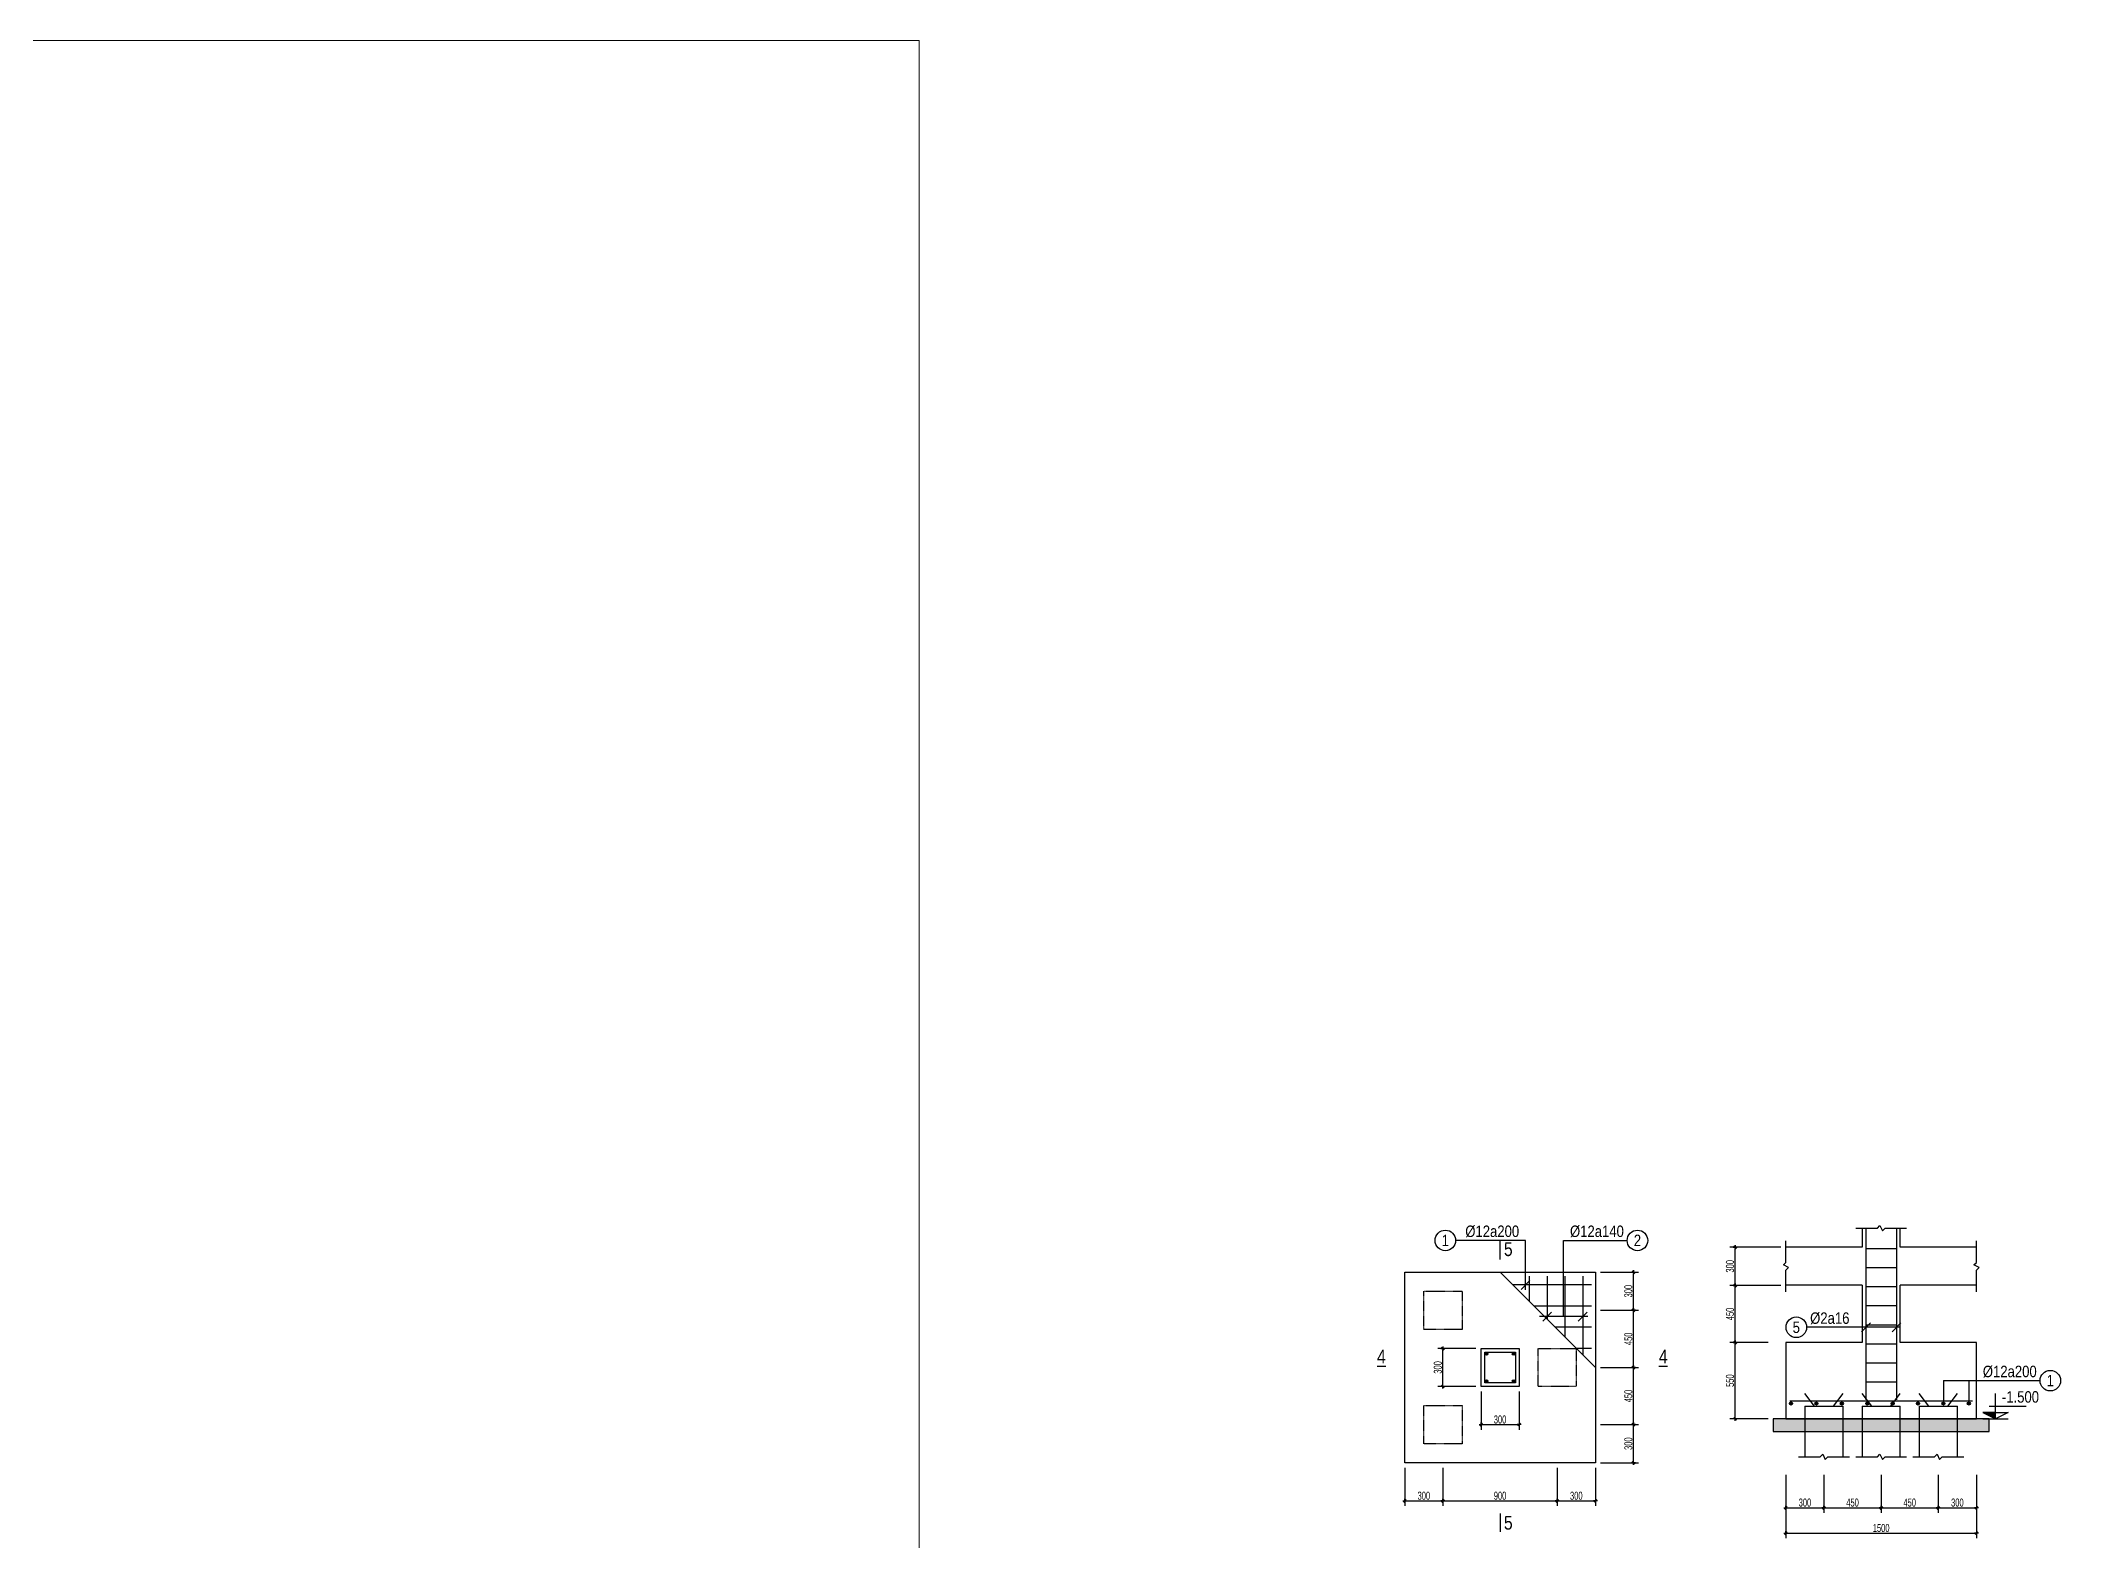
# Model space of a CAD drawing. Header units: millimetres. Extents: x 2451 to 189599, y 100744 to 200848.
# Drawn here: x 173695 to 189599, y 171325 to 183132 of the extents above; entities that cross this region are included whole.
import ezdxf
from ezdxf.enums import TextEntityAlignment as Align

# ---------------------------------------------------------------- set-up
doc = ezdxf.new("R2010")
doc.units = ezdxf.units.MM
doc.linetypes.add('HIDDEN2', pattern=[0.1875, 0.125, -0.0625])
doc.layers.add('DIM', color=1, linetype='Continuous')
doc.layers.add('TEXT', color=7, linetype='Continuous')
doc.layers.add('TEXT NHỎ KC Dim - Ghi chú', color=3, linetype='Continuous', lineweight=18)
doc.styles.add('ARIAL', font='', dxfattribs={"width": 0.75})
doc.styles.add('VNARIALH', font='', dxfattribs={"width": 0.75})
doc.styles.get('ARIAL').set_extended_font_data('RD Arial Narrow E')
doc.styles.get('VNARIALH').set_extended_font_data('RD Arial NarrowH')
doc.dimstyles.new('DIM11', dxfattribs={"dimtxt": 63, "dimasz": 10.5, "dimexe": 40, "dimexo": 40, "dimgap": 7.875, "dimtad": 1, "dimdec": 0, "dimzin": 0, "dimdsep": 46, "dimtxsty": 'ARIAL', "dimblk": 'GACHCHEO', "dimcen": 0.09, "dimclre": 1, "dimclrt": 2, "dimadec": 0, "dimazin": 0, "dimtfac": 1, "dimtdec": 4, "dimtmove": 0, "dimatfit": 0, "dimldrblk": 'GACHCHEO', "dimfxl": 1, "dimtolj": 1, "dimtzin": 0, "dimarcsym": 0})

# ---------------------------------------------------------------- blocks, each defined once
blk = doc.blocks.new('GACHCHEO')
at = {"layer": 'DIM'}
for p, q in [((1.5, 0), (-1.5, 0)), ((0, 1.5), (0, -1.5))]:
    blk.add_line(p, q, dxfattribs=at)
at = {"layer": 'DIM', "color": 3}
blk.add_line((-1, -1), (1, 1), dxfattribs=at)
blk = doc.blocks.new('*D359')
at = {"layer": 'DEFPOINTS', "color": 0, "transparency": 16777216}
for p in [(184736, 172838), (185036, 172838), (185036, 172538)]:
    blk.add_point(p, dxfattribs=at)
at = {"layer": 'TEXT', "color": 1, "lineweight": -2, "transparency": 16777216}
for p, q in [((184996, 172838), (184696, 172838)), ((184996, 172538), (184696, 172538))]:
    blk.add_line(p, q, dxfattribs=at)
at = {"layer": 'TEXT', "color": 0, "lineweight": -2, "transparency": 16777216}
blk.add_line((184736, 172548), (184736, 172827), dxfattribs=at)
at = {"layer": 'TEXT', "color": 0, "lineweight": -2, "transparency": 16777216, "xscale": 10.5, "yscale": 10.5, "zscale": 10.5}
for p, rotation in [((184736, 172838), 90), ((184736, 172538), 270)]:
    blk.add_blockref('GACHCHEO', p, dxfattribs=dict(at, rotation=rotation))
at = {"layer": 'TEXT', "color": 2, "transparency": 16777216, "insert": (184696, 172688), "char_height": 63, "attachment_point": 5, "rotation": 90, "style": 'ARIAL'}
blk.add_mtext('\\A1;300', dxfattribs=at)
blk = doc.blocks.new('*D360')
at = {"layer": 'DEFPOINTS', "color": 0, "transparency": 16777216}
for p in [(185036, 172538), (185336, 172538), (185336, 172238)]:
    blk.add_point(p, dxfattribs=at)
at = {"layer": 'TEXT', "color": 1, "lineweight": -2, "transparency": 16777216}
for p, q in [((185036, 172498), (185036, 172198)), ((185336, 172498), (185336, 172198))]:
    blk.add_line(p, q, dxfattribs=at)
at = {"layer": 'TEXT', "color": 0, "lineweight": -2, "transparency": 16777216}
blk.add_line((185047, 172238), (185326, 172238), dxfattribs=at)
at = {"layer": 'TEXT', "color": 0, "lineweight": -2, "transparency": 16777216, "xscale": 10.5, "yscale": 10.5, "zscale": 10.5, "rotation": 180}
blk.add_blockref('GACHCHEO', (185036, 172238), dxfattribs=at)
at = {"layer": 'TEXT', "color": 0, "lineweight": -2, "transparency": 16777216, "xscale": 10.5, "yscale": 10.5, "zscale": 10.5}
blk.add_blockref('GACHCHEO', (185336, 172238), dxfattribs=at)
at = {"layer": 'TEXT', "color": 2, "transparency": 16777216, "insert": (185186, 172278), "char_height": 63, "attachment_point": 5, "style": 'ARIAL'}
blk.add_mtext('\\A1;300', dxfattribs=at)
blk = doc.blocks.new('*D361')
at = {"layer": 'DEFPOINTS', "color": 0, "transparency": 16777216}
for p in [(184436, 171938), (184736, 171938), (184736, 171638)]:
    blk.add_point(p, dxfattribs=at)
at = {"layer": 'TEXT', "color": 1, "lineweight": -2, "transparency": 16777216}
for p, q in [((184436, 171898), (184436, 171598)), ((184736, 171898), (184736, 171598))]:
    blk.add_line(p, q, dxfattribs=at)
at = {"layer": 'TEXT', "color": 0, "lineweight": -2, "transparency": 16777216}
blk.add_line((184447, 171638), (184726, 171638), dxfattribs=at)
at = {"layer": 'TEXT', "color": 0, "lineweight": -2, "transparency": 16777216, "xscale": 10.5, "yscale": 10.5, "zscale": 10.5, "rotation": 180}
blk.add_blockref('GACHCHEO', (184436, 171638), dxfattribs=at)
at = {"layer": 'TEXT', "color": 0, "lineweight": -2, "transparency": 16777216, "xscale": 10.5, "yscale": 10.5, "zscale": 10.5}
blk.add_blockref('GACHCHEO', (184736, 171638), dxfattribs=at)
at = {"layer": 'TEXT', "color": 2, "transparency": 16777216, "insert": (184586, 171678), "char_height": 63, "attachment_point": 5, "style": 'ARIAL'}
blk.add_mtext('\\A1;300', dxfattribs=at)
blk = doc.blocks.new('*D362')
at = {"layer": 'DEFPOINTS', "color": 0, "transparency": 16777216}
for p in [(184736, 171938), (185636, 171938), (185636, 171638)]:
    blk.add_point(p, dxfattribs=at)
at = {"layer": 'TEXT', "color": 1, "lineweight": -2, "transparency": 16777216}
for p, q in [((184736, 171898), (184736, 171598)), ((185636, 171898), (185636, 171598))]:
    blk.add_line(p, q, dxfattribs=at)
at = {"layer": 'TEXT', "color": 0, "lineweight": -2, "transparency": 16777216}
blk.add_line((184747, 171638), (185626, 171638), dxfattribs=at)
at = {"layer": 'TEXT', "color": 0, "lineweight": -2, "transparency": 16777216, "xscale": 10.5, "yscale": 10.5, "zscale": 10.5, "rotation": 180}
blk.add_blockref('GACHCHEO', (184736, 171638), dxfattribs=at)
at = {"layer": 'TEXT', "color": 0, "lineweight": -2, "transparency": 16777216, "xscale": 10.5, "yscale": 10.5, "zscale": 10.5}
blk.add_blockref('GACHCHEO', (185636, 171638), dxfattribs=at)
at = {"layer": 'TEXT', "color": 2, "transparency": 16777216, "insert": (185186, 171678), "char_height": 63, "attachment_point": 5, "style": 'ARIAL'}
blk.add_mtext('\\A1;900', dxfattribs=at)
blk = doc.blocks.new('*D363')
at = {"layer": 'DEFPOINTS', "color": 0, "transparency": 16777216}
for p in [(185636, 171938), (185936, 171938), (185936, 171638)]:
    blk.add_point(p, dxfattribs=at)
at = {"layer": 'TEXT', "color": 1, "lineweight": -2, "transparency": 16777216}
for p, q in [((185636, 171898), (185636, 171598)), ((185936, 171898), (185936, 171598))]:
    blk.add_line(p, q, dxfattribs=at)
at = {"layer": 'TEXT', "color": 0, "lineweight": -2, "transparency": 16777216}
blk.add_line((185647, 171638), (185926, 171638), dxfattribs=at)
at = {"layer": 'TEXT', "color": 0, "lineweight": -2, "transparency": 16777216, "xscale": 10.5, "yscale": 10.5, "zscale": 10.5, "rotation": 180}
blk.add_blockref('GACHCHEO', (185636, 171638), dxfattribs=at)
at = {"layer": 'TEXT', "color": 0, "lineweight": -2, "transparency": 16777216, "xscale": 10.5, "yscale": 10.5, "zscale": 10.5}
blk.add_blockref('GACHCHEO', (185936, 171638), dxfattribs=at)
at = {"layer": 'TEXT', "color": 2, "transparency": 16777216, "insert": (185786, 171678), "char_height": 63, "attachment_point": 5, "style": 'ARIAL'}
blk.add_mtext('\\A1;300', dxfattribs=at)
blk = doc.blocks.new('*D364')
at = {"layer": 'DEFPOINTS', "color": 0, "transparency": 16777216}
for p in [(185936, 172238), (186236, 172238), (185936, 171938)]:
    blk.add_point(p, dxfattribs=at)
at = {"layer": 'TEXT', "color": 1, "lineweight": -2, "transparency": 16777216}
for p, q in [((185976, 172238), (186276, 172238)), ((185976, 171938), (186276, 171938))]:
    blk.add_line(p, q, dxfattribs=at)
at = {"layer": 'TEXT', "color": 0, "lineweight": -2, "transparency": 16777216}
blk.add_line((186236, 171948), (186236, 172227), dxfattribs=at)
at = {"layer": 'TEXT', "color": 0, "lineweight": -2, "transparency": 16777216, "xscale": 10.5, "yscale": 10.5, "zscale": 10.5}
for p, rotation in [((186236, 172238), 90), ((186236, 171938), 270)]:
    blk.add_blockref('GACHCHEO', p, dxfattribs=dict(at, rotation=rotation))
at = {"layer": 'TEXT', "color": 2, "transparency": 16777216, "insert": (186196, 172088), "char_height": 63, "attachment_point": 5, "rotation": 90, "style": 'ARIAL'}
blk.add_mtext('\\A1;300', dxfattribs=at)
blk = doc.blocks.new('*D365')
at = {"layer": 'DEFPOINTS', "color": 0, "transparency": 16777216}
for p in [(185936, 172688), (186236, 172688), (185936, 172238)]:
    blk.add_point(p, dxfattribs=at)
at = {"layer": 'TEXT', "color": 1, "lineweight": -2, "transparency": 16777216}
for p, q in [((185976, 172688), (186276, 172688)), ((185976, 172238), (186276, 172238))]:
    blk.add_line(p, q, dxfattribs=at)
at = {"layer": 'TEXT', "color": 0, "lineweight": -2, "transparency": 16777216}
blk.add_line((186236, 172248), (186236, 172677), dxfattribs=at)
at = {"layer": 'TEXT', "color": 0, "lineweight": -2, "transparency": 16777216, "xscale": 10.5, "yscale": 10.5, "zscale": 10.5}
for p, rotation in [((186236, 172688), 90), ((186236, 172238), 270)]:
    blk.add_blockref('GACHCHEO', p, dxfattribs=dict(at, rotation=rotation))
at = {"layer": 'TEXT', "color": 2, "transparency": 16777216, "insert": (186196, 172463), "char_height": 63, "attachment_point": 5, "rotation": 90, "style": 'ARIAL'}
blk.add_mtext('\\A1;450', dxfattribs=at)
blk = doc.blocks.new('*D366')
at = {"layer": 'DEFPOINTS', "color": 0, "transparency": 16777216}
for p in [(185936, 173138), (186236, 173138), (185936, 172688)]:
    blk.add_point(p, dxfattribs=at)
at = {"layer": 'TEXT', "color": 1, "lineweight": -2, "transparency": 16777216}
for p, q in [((185976, 173138), (186276, 173138)), ((185976, 172688), (186276, 172688))]:
    blk.add_line(p, q, dxfattribs=at)
at = {"layer": 'TEXT', "color": 0, "lineweight": -2, "transparency": 16777216}
blk.add_line((186236, 172698), (186236, 173127), dxfattribs=at)
at = {"layer": 'TEXT', "color": 0, "lineweight": -2, "transparency": 16777216, "xscale": 10.5, "yscale": 10.5, "zscale": 10.5}
for p, rotation in [((186236, 173138), 90), ((186236, 172688), 270)]:
    blk.add_blockref('GACHCHEO', p, dxfattribs=dict(at, rotation=rotation))
at = {"layer": 'TEXT', "color": 2, "transparency": 16777216, "insert": (186196, 172913), "char_height": 63, "attachment_point": 5, "rotation": 90, "style": 'ARIAL'}
blk.add_mtext('\\A1;450', dxfattribs=at)
blk = doc.blocks.new('*D367')
at = {"layer": 'DEFPOINTS', "color": 0, "transparency": 16777216}
for p in [(185936, 173438), (186236, 173438), (185936, 173138)]:
    blk.add_point(p, dxfattribs=at)
at = {"layer": 'TEXT', "color": 1, "lineweight": -2, "transparency": 16777216}
for p, q in [((185976, 173438), (186276, 173438)), ((185976, 173138), (186276, 173138))]:
    blk.add_line(p, q, dxfattribs=at)
at = {"layer": 'TEXT', "color": 0, "lineweight": -2, "transparency": 16777216}
blk.add_line((186236, 173148), (186236, 173427), dxfattribs=at)
at = {"layer": 'TEXT', "color": 0, "lineweight": -2, "transparency": 16777216, "xscale": 10.5, "yscale": 10.5, "zscale": 10.5}
for p, rotation in [((186236, 173438), 90), ((186236, 173138), 270)]:
    blk.add_blockref('GACHCHEO', p, dxfattribs=dict(at, rotation=rotation))
at = {"layer": 'TEXT', "color": 2, "transparency": 16777216, "insert": (186196, 173288), "char_height": 63, "attachment_point": 5, "rotation": 90, "style": 'ARIAL'}
blk.add_mtext('\\A1;300', dxfattribs=at)
blk = doc.blocks.new('*D373')
at = {"layer": 'DEFPOINTS', "color": 0, "transparency": 16777216}
for p in [(187036, 172884), (187336, 172884), (187336, 172284)]:
    blk.add_point(p, dxfattribs=at)
at = {"layer": 'TEXT', "color": 1, "lineweight": -2, "transparency": 16777216}
for p, q in [((187296, 172884), (186996, 172884)), ((187296, 172284), (186996, 172284))]:
    blk.add_line(p, q, dxfattribs=at)
at = {"layer": 'TEXT', "color": 0, "lineweight": -2, "transparency": 16777216}
blk.add_line((187036, 172295), (187036, 172874), dxfattribs=at)
at = {"layer": 'TEXT', "color": 0, "lineweight": -2, "transparency": 16777216, "xscale": 10.5, "yscale": 10.5, "zscale": 10.5}
for p, rotation in [((187036, 172884), 90), ((187036, 172284), 270)]:
    blk.add_blockref('GACHCHEO', p, dxfattribs=dict(at, rotation=rotation))
at = {"layer": 'TEXT', "color": 2, "transparency": 16777216, "insert": (186996, 172584), "char_height": 63, "attachment_point": 5, "rotation": 90, "style": 'ARIAL'}
blk.add_mtext('\\A1;550', dxfattribs=at)
blk = doc.blocks.new('*D374')
at = {"layer": 'DEFPOINTS', "color": 0, "transparency": 16777216}
for p in [(187436, 171884), (187736, 171884), (187736, 171584)]:
    blk.add_point(p, dxfattribs=at)
at = {"layer": 'TEXT', "color": 1, "lineweight": -2, "transparency": 16777216}
for p, q in [((187436, 171844), (187436, 171544)), ((187736, 171844), (187736, 171544))]:
    blk.add_line(p, q, dxfattribs=at)
at = {"layer": 'TEXT', "color": 0, "lineweight": -2, "transparency": 16777216}
blk.add_line((187447, 171584), (187726, 171584), dxfattribs=at)
at = {"layer": 'TEXT', "color": 0, "lineweight": -2, "transparency": 16777216, "xscale": 10.5, "yscale": 10.5, "zscale": 10.5, "rotation": 180}
blk.add_blockref('GACHCHEO', (187436, 171584), dxfattribs=at)
at = {"layer": 'TEXT', "color": 0, "lineweight": -2, "transparency": 16777216, "xscale": 10.5, "yscale": 10.5, "zscale": 10.5}
blk.add_blockref('GACHCHEO', (187736, 171584), dxfattribs=at)
at = {"layer": 'TEXT', "color": 2, "transparency": 16777216, "insert": (187586, 171624), "char_height": 63, "attachment_point": 5, "style": 'ARIAL'}
blk.add_mtext('\\A1;300', dxfattribs=at)
blk = doc.blocks.new('*D375')
at = {"layer": 'DEFPOINTS', "color": 0, "transparency": 16777216}
for p in [(187736, 171884), (188186, 171884), (188186, 171584)]:
    blk.add_point(p, dxfattribs=at)
at = {"layer": 'TEXT', "color": 1, "lineweight": -2, "transparency": 16777216}
for p, q in [((187736, 171844), (187736, 171544)), ((188186, 171844), (188186, 171544))]:
    blk.add_line(p, q, dxfattribs=at)
at = {"layer": 'TEXT', "color": 0, "lineweight": -2, "transparency": 16777216}
blk.add_line((187747, 171584), (188176, 171584), dxfattribs=at)
at = {"layer": 'TEXT', "color": 0, "lineweight": -2, "transparency": 16777216, "xscale": 10.5, "yscale": 10.5, "zscale": 10.5, "rotation": 180}
blk.add_blockref('GACHCHEO', (187736, 171584), dxfattribs=at)
at = {"layer": 'TEXT', "color": 0, "lineweight": -2, "transparency": 16777216, "xscale": 10.5, "yscale": 10.5, "zscale": 10.5}
blk.add_blockref('GACHCHEO', (188186, 171584), dxfattribs=at)
at = {"layer": 'TEXT', "color": 2, "transparency": 16777216, "insert": (187961, 171624), "char_height": 63, "attachment_point": 5, "style": 'ARIAL'}
blk.add_mtext('\\A1;450', dxfattribs=at)
blk = doc.blocks.new('*D376')
at = {"layer": 'DEFPOINTS', "color": 0, "transparency": 16777216}
for p in [(188186, 171884), (188636, 171884), (188636, 171584)]:
    blk.add_point(p, dxfattribs=at)
at = {"layer": 'TEXT', "color": 1, "lineweight": -2, "transparency": 16777216}
for p, q in [((188186, 171844), (188186, 171544)), ((188636, 171844), (188636, 171544))]:
    blk.add_line(p, q, dxfattribs=at)
at = {"layer": 'TEXT', "color": 0, "lineweight": -2, "transparency": 16777216}
blk.add_line((188197, 171584), (188626, 171584), dxfattribs=at)
at = {"layer": 'TEXT', "color": 0, "lineweight": -2, "transparency": 16777216, "xscale": 10.5, "yscale": 10.5, "zscale": 10.5, "rotation": 180}
blk.add_blockref('GACHCHEO', (188186, 171584), dxfattribs=at)
at = {"layer": 'TEXT', "color": 0, "lineweight": -2, "transparency": 16777216, "xscale": 10.5, "yscale": 10.5, "zscale": 10.5}
blk.add_blockref('GACHCHEO', (188636, 171584), dxfattribs=at)
at = {"layer": 'TEXT', "color": 2, "transparency": 16777216, "insert": (188411, 171624), "char_height": 63, "attachment_point": 5, "style": 'ARIAL'}
blk.add_mtext('\\A1;450', dxfattribs=at)
blk = doc.blocks.new('*D377')
at = {"layer": 'DEFPOINTS', "color": 0, "transparency": 16777216}
for p in [(188636, 171884), (188936, 171884), (188936, 171584)]:
    blk.add_point(p, dxfattribs=at)
at = {"layer": 'TEXT', "color": 1, "lineweight": -2, "transparency": 16777216}
for p, q in [((188636, 171844), (188636, 171544)), ((188936, 171844), (188936, 171544))]:
    blk.add_line(p, q, dxfattribs=at)
at = {"layer": 'TEXT', "color": 0, "lineweight": -2, "transparency": 16777216}
blk.add_line((188647, 171584), (188926, 171584), dxfattribs=at)
at = {"layer": 'TEXT', "color": 0, "lineweight": -2, "transparency": 16777216, "xscale": 10.5, "yscale": 10.5, "zscale": 10.5, "rotation": 180}
blk.add_blockref('GACHCHEO', (188636, 171584), dxfattribs=at)
at = {"layer": 'TEXT', "color": 0, "lineweight": -2, "transparency": 16777216, "xscale": 10.5, "yscale": 10.5, "zscale": 10.5}
blk.add_blockref('GACHCHEO', (188936, 171584), dxfattribs=at)
at = {"layer": 'TEXT', "color": 2, "transparency": 16777216, "insert": (188786, 171624), "char_height": 63, "attachment_point": 5, "style": 'ARIAL'}
blk.add_mtext('\\A1;300', dxfattribs=at)
blk = doc.blocks.new('*D378')
at = {"layer": 'DEFPOINTS', "color": 0, "transparency": 16777216}
for p in [(187436, 171884), (188936, 171884), (188936, 171384)]:
    blk.add_point(p, dxfattribs=at)
at = {"layer": 'TEXT', "color": 1, "lineweight": -2, "transparency": 16777216}
for p, q in [((187436, 171844), (187436, 171344)), ((188936, 171844), (188936, 171344))]:
    blk.add_line(p, q, dxfattribs=at)
at = {"layer": 'TEXT', "color": 0, "lineweight": -2, "transparency": 16777216}
blk.add_line((187447, 171384), (188926, 171384), dxfattribs=at)
at = {"layer": 'TEXT', "color": 0, "lineweight": -2, "transparency": 16777216, "xscale": 10.5, "yscale": 10.5, "zscale": 10.5, "rotation": 180}
blk.add_blockref('GACHCHEO', (187436, 171384), dxfattribs=at)
at = {"layer": 'TEXT', "color": 0, "lineweight": -2, "transparency": 16777216, "xscale": 10.5, "yscale": 10.5, "zscale": 10.5}
blk.add_blockref('GACHCHEO', (188936, 171384), dxfattribs=at)
at = {"layer": 'TEXT', "color": 2, "transparency": 16777216, "insert": (188186, 171424), "char_height": 63, "attachment_point": 5, "style": 'ARIAL'}
blk.add_mtext('\\A1;1500', dxfattribs=at)
blk = doc.blocks.new('*D320')
at = {"layer": 'DEFPOINTS', "color": 0, "transparency": 16777216}
for p in [(187036, 173334), (187436, 173334), (187336, 172884)]:
    blk.add_point(p, dxfattribs=at)
at = {"layer": 'TEXT', "color": 1, "lineweight": -2, "transparency": 16777216}
for p, q in [((187396, 173334), (186996, 173334)), ((187296, 172884), (186996, 172884))]:
    blk.add_line(p, q, dxfattribs=at)
at = {"layer": 'TEXT', "color": 0, "lineweight": -2, "transparency": 16777216}
blk.add_line((187036, 172895), (187036, 173324), dxfattribs=at)
at = {"layer": 'TEXT', "color": 0, "lineweight": -2, "transparency": 16777216, "xscale": 10.5, "yscale": 10.5, "zscale": 10.5}
for p, rotation in [((187036, 173334), 90), ((187036, 172884), 270)]:
    blk.add_blockref('GACHCHEO', p, dxfattribs=dict(at, rotation=rotation))
at = {"layer": 'TEXT', "color": 2, "transparency": 16777216, "insert": (186996, 173109), "char_height": 63, "attachment_point": 5, "rotation": 90, "style": 'ARIAL'}
blk.add_mtext('\\A1;450', dxfattribs=at)
blk = doc.blocks.new('*D321')
at = {"layer": 'DEFPOINTS', "color": 0, "transparency": 16777216}
for p in [(187036, 173634), (187436, 173634), (187436, 173334)]:
    blk.add_point(p, dxfattribs=at)
at = {"layer": 'TEXT', "color": 1, "lineweight": -2, "transparency": 16777216}
for p, q in [((187396, 173634), (186996, 173634)), ((187396, 173334), (186996, 173334))]:
    blk.add_line(p, q, dxfattribs=at)
at = {"layer": 'TEXT', "color": 0, "lineweight": -2, "transparency": 16777216}
blk.add_line((187036, 173345), (187036, 173624), dxfattribs=at)
at = {"layer": 'TEXT', "color": 0, "lineweight": -2, "transparency": 16777216, "xscale": 10.5, "yscale": 10.5, "zscale": 10.5}
for p, rotation in [((187036, 173634), 90), ((187036, 173334), 270)]:
    blk.add_blockref('GACHCHEO', p, dxfattribs=dict(at, rotation=rotation))
at = {"layer": 'TEXT', "color": 2, "transparency": 16777216, "insert": (186996, 173484), "char_height": 63, "attachment_point": 5, "rotation": 90, "style": 'ARIAL'}
blk.add_mtext('\\A1;300', dxfattribs=at)

msp = doc.modelspace()

# ---------------------------------------------------------------- hatches: boundary and pattern name
at = {"layer": 'TEXT'}
h = msp.add_hatch(color=4, dxfattribs=at)
edge = h.paths.add_edge_path()
edge.add_arc((185078.4, 172795.5), 12, 180, 360, ccw=False)
edge.add_arc((185078.4, 172795.5), 12, 0, 180, ccw=False)
h = msp.add_hatch(color=4, dxfattribs=at)
edge = h.paths.add_edge_path()
edge.add_arc((185294.4, 172795.5), 12, 180, 360, ccw=False)
edge.add_arc((185294.4, 172795.5), 12, 0, 180, ccw=False)
h = msp.add_hatch(color=4, dxfattribs=at)
edge = h.paths.add_edge_path()
edge.add_arc((185078.4, 172579.5), 12, 0, 180)
edge.add_arc((185078.4, 172579.5), 12, 180, 360)
h = msp.add_hatch(color=4, dxfattribs=at)
edge = h.paths.add_edge_path()
edge.add_arc((185294.4, 172579.5), 12, 0, 180)
edge.add_arc((185294.4, 172579.5), 12, 180, 360)
h = msp.add_hatch(color=4, dxfattribs=at)
edge = h.paths.add_edge_path()
edge.add_arc((187476.4, 172404.1), 12, 0, 180)
edge.add_arc((187476.4, 172404.1), 12, 180, 360)
h = msp.add_hatch(color=4, dxfattribs=at)
edge = h.paths.add_edge_path()
edge.add_arc((187676.4, 172404.1), 12, 0, 180)
edge.add_arc((187676.4, 172404.1), 12, 180, 360)
h = msp.add_hatch(color=4, dxfattribs=at)
edge = h.paths.add_edge_path()
edge.add_arc((187876.4, 172404.1), 12, 0, 180)
edge.add_arc((187876.4, 172404.1), 12, 180, 360)
h = msp.add_hatch(color=4, dxfattribs=at)
edge = h.paths.add_edge_path()
edge.add_arc((188076.4, 172404.1), 12, 0, 180)
edge.add_arc((188076.4, 172404.1), 12, 180, 360)
h = msp.add_hatch(color=4, dxfattribs=at)
edge = h.paths.add_edge_path()
edge.add_arc((188276.4, 172404.1), 12, 0, 180)
edge.add_arc((188276.4, 172404.1), 12, 180, 360)
h = msp.add_hatch(color=4, dxfattribs=at)
edge = h.paths.add_edge_path()
edge.add_arc((188476.4, 172404.1), 12, 0, 180)
edge.add_arc((188476.4, 172404.1), 12, 180, 360)
h = msp.add_hatch(color=4, dxfattribs=at)
edge = h.paths.add_edge_path()
edge.add_arc((188676.4, 172404.1), 12, 0, 180)
edge.add_arc((188676.4, 172404.1), 12, 180, 360)
h = msp.add_hatch(color=4, dxfattribs=at)
edge = h.paths.add_edge_path()
edge.add_arc((188876.4, 172404.1), 12, 0, 180)
edge.add_arc((188876.4, 172404.1), 12, 180, 360)
for color, points in [(7, [(187336.4, 172284.1), (187336.4, 172184.1), (189036.4, 172184.1), (189036.4, 172284.1), (187336.4, 172284.1)]), (1, [(188986.4, 172334.1), (189086.4, 172284.1), (189086.4, 172334.1), (188986.4, 172334.1)])]:
    msp.add_hatch(color=color, dxfattribs=at).paths.add_polyline_path(points)

# ---------------------------------------------------------------- linework, layer by layer
at = {"layer": 'TEXT', "color": 1}
for p, q in [((185386.4, 173687.5), (184836.2, 173687.5)), ((185386.4, 173297.5), (185386.4, 173687.5)), ((185686.4, 173087.5), (185686.4, 173687.5)), ((185686.4, 173687.5), (186186.6, 173687.5)), ((185876.4, 173087.5), (185496.4, 173087.5)), ((188336.4, 173004.1), (187599, 173004.1)), ((188676.4, 172584.1), (188676.4, 172414.1)), ((188676.4, 172584.1), (189436.6, 172584.1)), ((188876.4, 172584.1), (188876.4, 172414.1)), ((189086.4, 172284.1), (189086.4, 172484.1)), ((188986.4, 172334.1), (189186.4, 172334.1)), ((188986.4, 172334.1), (189086.4, 172284.1)), ((188986.4, 172284.1), (189186.4, 172284.1)), ((189036.4, 172384.1), (189327.4, 172384.1)), ((189186.4, 172334.1), (189086.4, 172284.1))]:
    msp.add_line(p, q, dxfattribs=at)
at = {"layer": 'TEXT', "color": 4}
for p, q in [((185186.4, 173537.5), (185186.4, 173681.5)), ((188066.4, 173784.1), (188066.4, 172434.1)), ((188306.4, 173784.1), (188306.4, 172434.1)), ((188066.4, 173624.1), (188306.4, 173624.1)), ((185416.4, 173407.5), (185416.4, 173207.5)), ((185556.4, 173407.5), (185556.4, 173067.5)), ((185696.4, 173407.5), (185696.4, 172927.5)), ((185836.4, 173407.5), (185836.4, 172787.5)), ((188066.4, 173474.1), (188306.4, 173474.1)), ((185906.4, 173337.5), (185286.4, 173337.5)), ((188066.4, 173324.1), (188306.4, 173324.1)), ((185906.4, 173170.9), (185453.1, 173170.9)), ((188066.4, 173174.1), (188306.4, 173174.1)), ((185906.4, 173004.2), (185619.8, 173004.2)), ((188066.4, 173024.1), (188306.4, 173024.1)), ((188066.4, 173024.1), (188306.4, 173024.1)), ((188066.4, 172874.1), (188306.4, 172874.1)), ((185906.4, 172837.5), (185786.4, 172837.5)), ((188066.4, 172724.1), (188306.4, 172724.1)), ((188066.4, 172574.1), (188306.4, 172574.1)), ((187466.4, 172424.1), (188906.4, 172424.1)), ((187661.4, 172384.1), (187586.4, 172484.1)), ((187811.4, 172384.1), (187886.4, 172484.1)), ((188111.4, 172384.1), (188036.4, 172484.1)), ((188261.4, 172384.1), (188336.4, 172484.1)), ((188561.4, 172384.1), (188486.4, 172484.1)), ((188711.4, 172384.1), (188786.4, 172484.1)), ((185186.4, 171537.5), (185186.4, 171393.5))]:
    msp.add_line(p, q, dxfattribs=at)
at = {"layer": 'TEXT', "color": 7}
for p, q in [((187436.4, 173514.1), (187436.4, 173684.1)), ((187986.4, 173784.1), (188156.4, 173784.1)), ((188036.4, 173784.1), (188036.4, 173634.1)), ((188156.4, 173784.1), (188176.4, 173804.1)), ((188176.4, 173804.1), (188196.4, 173764.1)), ((188196.4, 173764.1), (188216.4, 173784.1)), ((188216.4, 173784.1), (188386.4, 173784.1)), ((188336.4, 173634.1), (188336.4, 173784.1)), ((188936.4, 173514.1), (188936.4, 173684.1)), ((187416.4, 173494.1), (187436.4, 173514.1)), ((188036.4, 173634.1), (187436.4, 173634.1)), ((188936.4, 173634.1), (188336.4, 173634.1)), ((188916.4, 173494.1), (188936.4, 173514.1)), ((185186.4, 173437.5), (185936.4, 172687.5)), ((187456.4, 173474.1), (187416.4, 173494.1)), ((187436.4, 173454.1), (187456.4, 173474.1)), ((187436.4, 173284.1), (187436.4, 173454.1)), ((188956.4, 173474.1), (188916.4, 173494.1)), ((188936.4, 173454.1), (188956.4, 173474.1)), ((188936.4, 173284.1), (188936.4, 173454.1)), ((188036.4, 173334.1), (187436.4, 173334.1)), ((188036.4, 173334.1), (188036.4, 172884.1)), ((188936.4, 173334.1), (188336.4, 173334.1)), ((188336.4, 172884.1), (188336.4, 173334.1)), ((188036.4, 172884.1), (187436.4, 172884.1)), ((187436.4, 172884.1), (187436.4, 172284.1)), ((188936.4, 172884.1), (188336.4, 172884.1)), ((188936.4, 172284.1), (188936.4, 172884.1)), ((187436.4, 172284.1), (188936.4, 172284.1))]:
    msp.add_line(p, q, dxfattribs=at)
at = {"layer": 'TEXT', "color": 3}
for p, q in [((185351.4, 173302.5), (185421.4, 173372.5)), ((185521.4, 173052.5), (185591.4, 173122.5)), ((185801.4, 173052.5), (185871.4, 173122.5)), ((188031.4, 172969.1), (188101.4, 173039.1)), ((188271.4, 172969.1), (188341.4, 173039.1)), ((187586.4, 172384.1), (187886.4, 172384.1)), ((187586.4, 172384.1), (187586.4, 171984.1)), ((187886.4, 171984.1), (187886.4, 172384.1)), ((188036.4, 172384.1), (188336.4, 172384.1)), ((188036.4, 172384.1), (188036.4, 171984.1)), ((188336.4, 171984.1), (188336.4, 172384.1)), ((188486.4, 172384.1), (188786.4, 172384.1)), ((188486.4, 172384.1), (188486.4, 171984.1)), ((188786.4, 171984.1), (188786.4, 172384.1)), ((187536.4, 171984.1), (187706.4, 171984.1)), ((187706.4, 171984.1), (187726.4, 172004.1)), ((187726.4, 172004.1), (187746.4, 171964.1)), ((187746.4, 171964.1), (187766.4, 171984.1)), ((187766.4, 171984.1), (187936.4, 171984.1)), ((187986.4, 171984.1), (188156.4, 171984.1)), ((188156.4, 171984.1), (188176.4, 172004.1)), ((188176.4, 172004.1), (188196.4, 171964.1)), ((188196.4, 171964.1), (188216.4, 171984.1)), ((188216.4, 171984.1), (188386.4, 171984.1)), ((188436.4, 171984.1), (188606.4, 171984.1)), ((188606.4, 171984.1), (188626.4, 172004.1)), ((188626.4, 172004.1), (188646.4, 171964.1)), ((188646.4, 171964.1), (188666.4, 171984.1)), ((188666.4, 171984.1), (188836.4, 171984.1))]:
    msp.add_line(p, q, dxfattribs=at)
at = {"layer": 'TEXT', "color": 7}
for points in [[(184436.4, 171937.5), (184436.4, 173437.5), (185936.4, 173437.5), (185936.4, 171937.5), (184436.4, 171937.5)], [(187336.4, 172284.1), (187336.4, 172184.1), (189036.4, 172184.1), (189036.4, 172284.1), (187336.4, 172284.1)]]:
    msp.add_lwpolyline(points, dxfattribs=at)
at = {"layer": 'TEXT', "color": 3, "linetype": 'HIDDEN2'}
for points in [[(184586.4, 172987.5), (184586.4, 173287.5), (184886.4, 173287.5), (184886.4, 172987.5), (184586.4, 172987.5)], [(185486.4, 172537.5), (185486.4, 172837.5), (185786.4, 172837.5), (185786.4, 172537.5), (185486.4, 172537.5)], [(184586.4, 172087.5), (184586.4, 172387.5), (184886.4, 172387.5), (184886.4, 172087.5), (184586.4, 172087.5)]]:
    msp.add_lwpolyline(points, dxfattribs=at)
at = {"layer": 'TEXT', "color": 5}
msp.add_lwpolyline([(185036.4, 172537.5), (185036.4, 172837.5), (185336.4, 172837.5), (185336.4, 172537.5), (185036.4, 172537.5)], dxfattribs=at)
at = {"layer": 'TEXT', "color": 4}
msp.add_lwpolyline([(185066.4, 172567.5), (185066.4, 172807.5), (185306.4, 172807.5), (185306.4, 172567.5), (185066.4, 172567.5)], dxfattribs=at)
at = {"layer": 'TEXT', "color": 1}
msp.add_lwpolyline([(188986.4, 172334.1), (189086.4, 172284.1), (189086.4, 172334.1), (188986.4, 172334.1)], dxfattribs=at)
for centre in [(184755.2, 173687.5), (186267.6, 173687.5), (187518, 173004.1), (189517.6, 172584.1)]:
    msp.add_circle(centre, 81, dxfattribs=at)
at = {"layer": 'TEXT', "color": 4}
for centre in [(185078.4, 172795.5), (185294.4, 172795.5), (185078.4, 172579.5), (185294.4, 172579.5), (187476.4, 172404.1), (187676.4, 172404.1), (187876.4, 172404.1), (188076.4, 172404.1), (188276.4, 172404.1), (188476.4, 172404.1), (188676.4, 172404.1), (188876.4, 172404.1)]:
    msp.add_circle(centre, 12, dxfattribs=at)
at = {"layer": 'TEXT NHỎ KC Dim - Ghi chú'}
msp.add_lwpolyline([(157050.1, 183131.6), (180613.6, 183131.6), (180613.6, 159902.4), (157050.1, 159902.4)], close=True, dxfattribs=at)

# ---------------------------------------------------------------- texts
at = {"layer": 'TEXT', "color": 2, "style": 'ARIAL'}
for s, p in [('1', (184755.2, 173642.5)), ('2', (186267.6, 173642.5)), ('5', (187518, 172959.1)), ('1', (189517.6, 172539.1))]:
    msp.add_text(s, height=90, dxfattribs=at).set_placement(p, align=Align.CENTER)
for s, p in [('%%c12a200', (185336.4, 173687.5)), ('%%c2a16', (187936.4, 173004.1))]:
    msp.add_text(s, height=90, dxfattribs=at).set_placement(p, align=Align.BOTTOM_RIGHT)
at = {"layer": 'TEXT', "color": 4, "style": 'VNARIALH'}
for p in [(185216.4, 173564.5), (185216.4, 171411.5)]:
    msp.add_text('5', height=108, dxfattribs=at).set_placement(p)
at = {"layer": 'TEXT', "color": 2, "style": 'ARIAL'}
for s, p in [('%%c12a140', (185736.4, 173687.5)), ('%%c12a200', (188986.4, 172584.1)), ('-1.500', (189136.4, 172384.1))]:
    msp.add_text(s, height=90, dxfattribs=at).set_placement(p, align=Align.BOTTOM_LEFT)
at = {"layer": 'TEXT', "color": 4, "style": 'VNARIALH'}
msp.add_text('%%U4', height=108, dxfattribs=at).set_placement((184286.4, 172687.5), align=Align.BOTTOM_RIGHT)
msp.add_text('%%U4', height=108, dxfattribs=at).set_placement((186436.4, 172687.5), align=Align.BOTTOM_LEFT)

# ---------------------------------------------------------------- dimensions: what is measured, and where the dimension line sits
at = {"layer": 'TEXT', "color": 1}
for base, p1, p2, picture, middle in [((187036.4, 173634.1), (187436.4, 173334.1), (187436.4, 173634.1), '*D321', (186996.4, 173484.1)), ((187036.4, 173334.1), (187336.4, 172884.1), (187436.4, 173334.1), '*D320', (186996.4, 173109.1))]:
    dim = msp.add_linear_dim(base=base, p1=p1, p2=p2, angle=270, dimstyle='DIM11', dxfattribs=at)
    dim.commit()
    dim.dimension.update_dxf_attribs({"geometry": picture, "text_midpoint": middle})
for p1, p2, distance, text, picture, middle in [((185936.4, 173137.5), (185936.4, 173437.5), -300, '300', '*D367', (186196.4, 173287.5)), ((185936.4, 172687.5), (185936.4, 173137.5), -300, '450', '*D366', (186196.4, 172912.5)), ((187336.4, 172284.1), (187336.4, 172884.1), 300, '550', '*D373', (186996.4, 172584.1)), ((185036.4, 172537.5), (185036.4, 172837.5), 300, '300', '*D359', (184696.4, 172687.5)), ((185936.4, 172237.5), (185936.4, 172687.5), -300, '450', '*D365', (186196.4, 172462.5)), ((185036.4, 172537.5), (185336.4, 172537.5), -300, '300', '*D360', (185186.4, 172277.6)), ((185936.4, 171937.5), (185936.4, 172237.5), -300, '300', '*D364', (186196.4, 172087.5)), ((184436.4, 171937.5), (184736.4, 171937.5), -300, '300', '*D361', (184586.4, 171677.6)), ((184736.4, 171937.5), (185636.4, 171937.5), -300, '900', '*D362', (185186.4, 171677.6)), ((185636.4, 171937.5), (185936.4, 171937.5), -300, '300', '*D363', (185786.4, 171677.6)), ((187436.4, 171884.1), (187736.4, 171884.1), -300, '300', '*D374', (187586.4, 171624.2)), ((187436.4, 171884.1), (188936.4, 171884.1), -500, '1500', '*D378', (188186.4, 171424.2)), ((187736.4, 171884.1), (188186.4, 171884.1), -300, '450', '*D375', (187961.4, 171624.2)), ((188186.4, 171884.1), (188636.4, 171884.1), -300, '450', '*D376', (188411.4, 171624.2)), ((188636.4, 171884.1), (188936.4, 171884.1), -300, '300', '*D377', (188786.4, 171624.2))]:
    dim = msp.add_aligned_dim(p1=p1, p2=p2, distance=distance, text=text, dimstyle='DIM11', dxfattribs=at)
    dim.commit()
    dim.dimension.update_dxf_attribs({"geometry": picture, "text_midpoint": middle})

doc.saveas('drawing.dxf')
